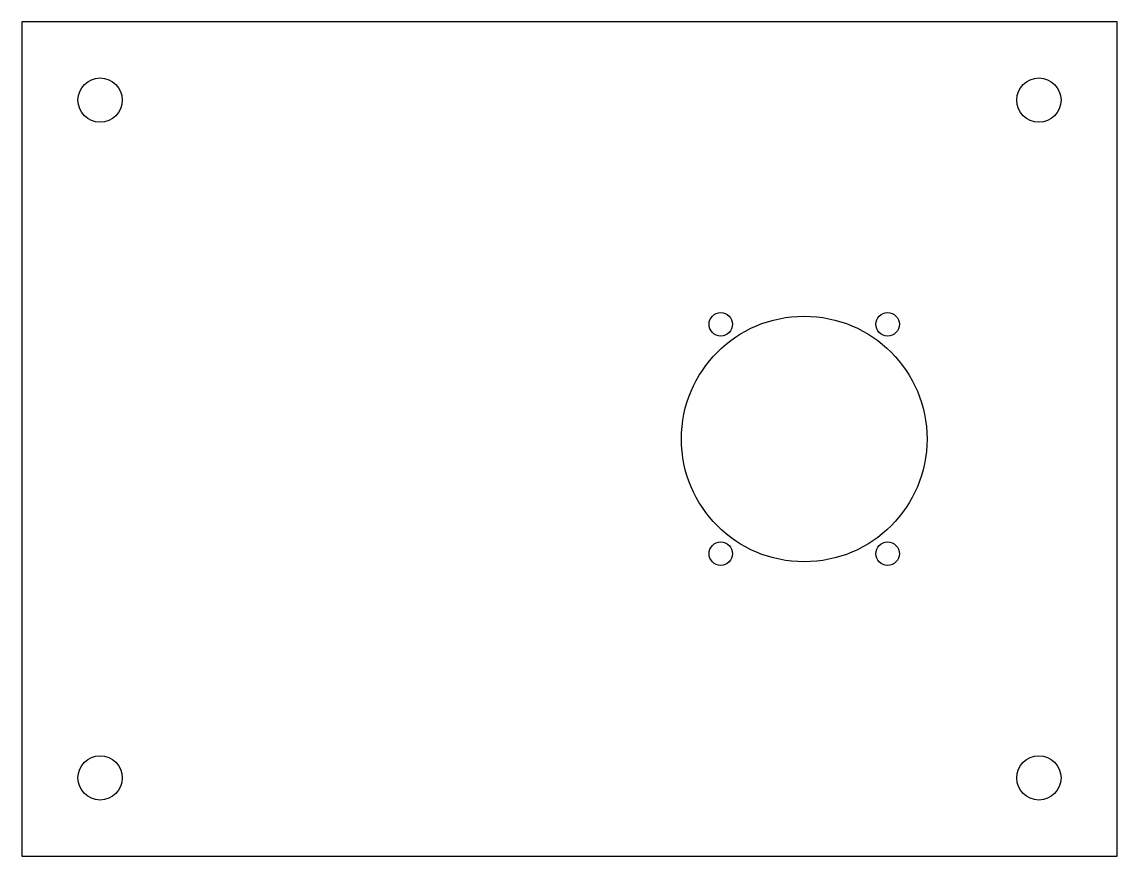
# Model space of a CAD drawing. Header units: millimetres. Extents: x -105 to 105, y -80 to 80.
import ezdxf

# ---------------------------------------------------------------- set-up
doc = ezdxf.new("R2010")
doc.units = ezdxf.units.MM

msp = doc.modelspace()

# ---------------------------------------------------------------- linework, layer by layer
at = {"layer": 'CUT'}
for p, q in [((105, 80), (-105, 80)), ((-105, 80), (-105, -80)), ((105, -80), (105, 80)), ((-105, -80), (105, -80))]:
    msp.add_line(p, q, dxfattribs=at)
for centre, radius in [((-90, 65), 4.25), ((90, 65), 4.25), ((45, 0), 23.55), ((29, 22), 2.25), ((61, 22), 2.25), ((29, -22), 2.25), ((61, -22), 2.25), ((-90, -65), 4.25), ((90, -65), 4.25)]:
    msp.add_circle(centre, radius, dxfattribs=at)

doc.saveas('drawing.dxf')
